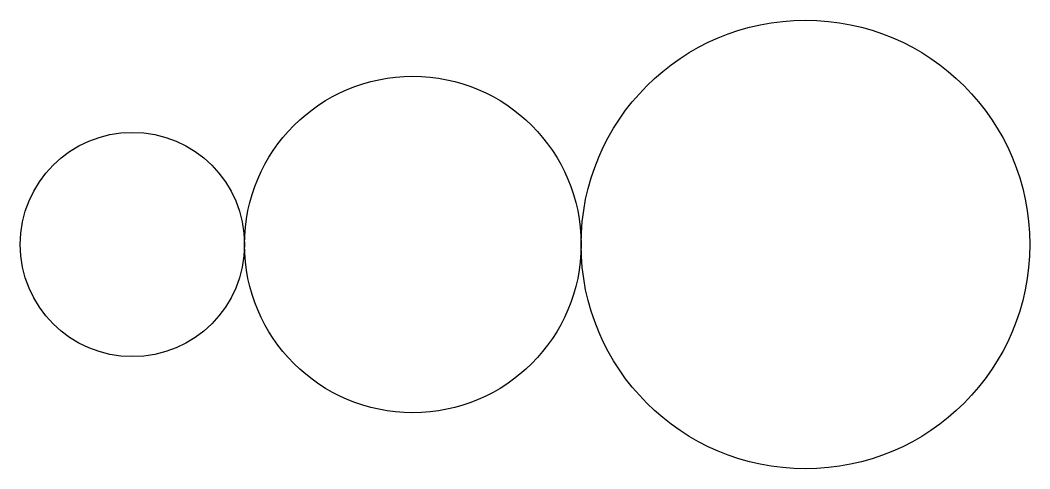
# Model space of a CAD drawing. Header units: millimetres. Extents: x 15 to 60, y 30 to 50.
import ezdxf

# ---------------------------------------------------------------- set-up
doc = ezdxf.new("R2010")
doc.units = ezdxf.units.MM
doc.layers.get('0').update_dxf_attribs({"lineweight": 25})

msp = doc.modelspace()

# ---------------------------------------------------------------- linework, layer by layer
for centre, radius in [((50, 40), 10), ((32.5, 40), 7.5), ((20, 40), 5)]:
    msp.add_circle(centre, radius)

doc.saveas('drawing.dxf')
